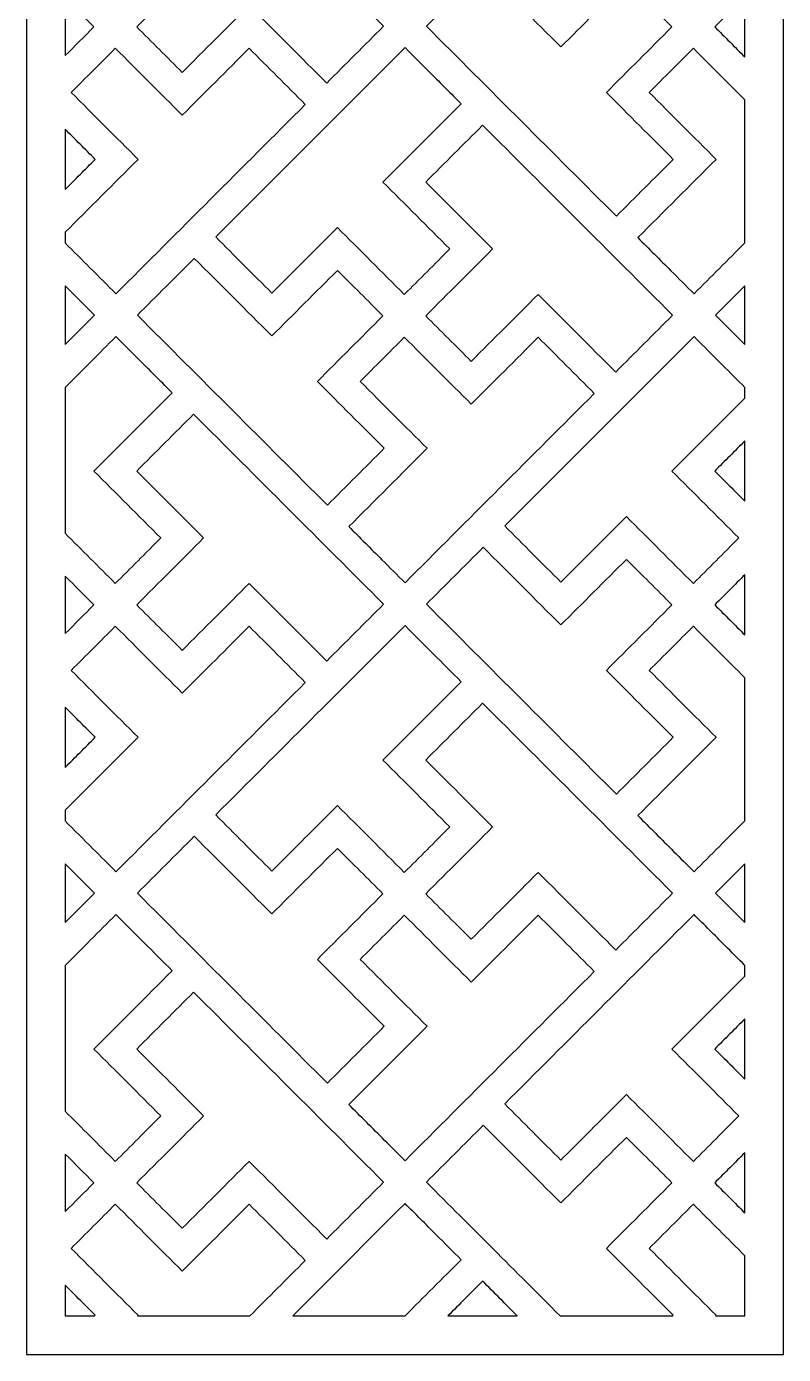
# Model space of a CAD drawing. Header units: centimetres. Extents: x -9.6 to 8.9, y -13.9 to 14.2.
# Drawn here: x -9.56 to -1.57, y -13.87 to 0.15 of the extents above; entities that cross this region are included whole.
import ezdxf

# ---------------------------------------------------------------- set-up
doc = ezdxf.new("R2010")
doc.units = ezdxf.units.CM
doc.header["$MEASUREMENT"] = 0
doc.layers.add('layer 1', color=7, linetype='Continuous')

msp = doc.modelspace()

# ---------------------------------------------------------------- linework, layer by layer
at = {"layer": 'layer 1', "color": 177}
msp.add_open_spline([(-9.55777, 14.17327), (-6.89449, 14.17327), (-4.2313, 14.17327), (-1.56807, 14.17327), (-1.56807, 14.17327), (-1.56807, 4.8253), (-1.56807, -4.52267), (-1.56807, -13.87064), (-1.56807, -13.87064), (-4.2313, -13.87064), (-6.89449, -13.87064), (-9.55777, -13.87064), (-9.55777, -13.87064), (-9.55777, -4.52267), (-9.55777, 4.8253), (-9.55777, 14.17327)], degree=3, knots=[0, 0, 0, 0, 0.2, 0.2, 0.2, 0.2, 0.4, 0.4, 0.4, 0.4, 0.6, 0.6, 0.6, 0.6, 1, 1, 1, 1], dxfattribs=at)
at = {"layer": 'layer 1', "color": 7}
for points, knots in [([(-7.79453, 2.15695), (-7.99461, 1.95681), (-8.19468, 1.75673), (-8.39478, 1.55664), (-8.39478, 1.55664), (-8.15938, 1.32125), (-7.92396, 1.08586), (-7.68856, 0.85046), (-7.68856, 0.85046), (-7.92396, 0.61508), (-8.15938, 0.37964), (-8.39478, 0.14424), (-8.39478, 0.14424), (-8.23472, -0.01581), (-8.07459, -0.17591), (-7.91456, -0.33598), (-7.91456, -0.33598), (-7.67914, -0.10054), (-7.44378, 0.13489), (-7.20834, 0.37024), (-7.20834, 0.37024), (-6.93531, 0.09714), (-6.6622, -0.17591), (-6.38921, -0.449), (-6.38921, -0.449), (-6.18909, -0.24888), (-5.98901, -0.04878), (-5.7889, 0.15132), (-5.7889, 0.15132), (-6.45741, 0.81985), (-7.12596, 1.48838), (-7.79453, 2.15695)], [0, 0, 0, 0, 0.11111111, 0.11111111, 0.11111111, 0.11111111, 0.22222222, 0.22222222, 0.22222222, 0.22222222, 0.33333333, 0.33333333, 0.33333333, 0.33333333, 0.44444444, 0.44444444, 0.44444444, 0.44444444, 0.55555556, 0.55555556, 0.55555556, 0.55555556, 0.66666667, 0.66666667, 0.66666667, 0.66666667, 0.77777778, 0.77777778, 0.77777778, 0.77777778, 1, 1, 1, 1]), ([(-4.73668, 0.75163), (-4.93671, 0.55152), (-5.13684, 0.35144), (-5.33692, 0.15132), (-5.33692, 0.15132), (-4.66838, -0.51718), (-3.99986, -1.18573), (-3.33133, -1.85425), (-3.33133, -1.85425), (-3.13121, -1.65415), (-2.93113, -1.4541), (-2.73108, -1.25401), (-2.73108, -1.25401), (-2.96648, -1.0186), (-3.20186, -0.78323), (-3.43725, -0.54783), (-3.43725, -0.54783), (-3.20653, -0.31714), (-2.97588, -0.08644), (-2.74516, 0.14424), (-2.74516, 0.14424), (-2.90524, 0.30431), (-3.06535, 0.46441), (-3.22538, 0.62444), (-3.22538, 0.62444), (-3.45613, 0.39378), (-3.68678, 0.16308), (-3.91747, -0.0676), (-3.91747, -0.0676), (-4.19051, 0.20549), (-4.4636, 0.47854), (-4.73668, 0.75163)], [0, 0, 0, 0, 0.11111111, 0.11111111, 0.11111111, 0.11111111, 0.22222222, 0.22222222, 0.22222222, 0.22222222, 0.33333333, 0.33333333, 0.33333333, 0.33333333, 0.44444444, 0.44444444, 0.44444444, 0.44444444, 0.55555556, 0.55555556, 0.55555556, 0.55555556, 0.66666667, 0.66666667, 0.66666667, 0.66666667, 0.77777778, 0.77777778, 0.77777778, 0.77777778, 1, 1, 1, 1]), ([(-9.15032, -0.15934), (-9.15032, 0.04304), (-9.15032, 0.24545), (-9.15032, 0.44782), (-9.15032, 0.44782), (-9.04912, 0.34665), (-8.9479, 0.24545), (-8.84672, 0.14424), (-8.84672, 0.14424), (-8.9479, 0.04304), (-9.04912, -0.05814), (-9.15032, -0.15934)], [0, 0, 0, 0, 0.25, 0.25, 0.25, 0.25, 0.5, 0.5, 0.5, 0.5, 1, 1, 1, 1]), ([(-1.97553, 0.46197), (-1.97553, 0.25016), (-1.97553, 0.03835), (-1.97553, -0.17345), (-1.97553, -0.17345), (-2.0814, -0.06752), (-2.18732, 0.03835), (-2.29323, 0.14424), (-2.29323, 0.14424), (-2.18732, 0.25016), (-2.0814, 0.35608), (-1.97553, 0.46197)], [0, 0, 0, 0, 0.25, 0.25, 0.25, 0.25, 0.5, 0.5, 0.5, 0.5, 1, 1, 1, 1]), ([(-9.15032, -2.13686), (-9.15032, -2.09911), (-9.15032, -2.06138), (-9.15032, -2.02366), (-9.15032, -2.02366), (-8.89376, -1.76713), (-8.63716, -1.51057), (-8.38067, -1.25401), (-8.38067, -1.25401), (-8.61605, -1.0186), (-8.85145, -0.78323), (-9.08681, -0.54783), (-9.08681, -0.54783), (-8.9315, -0.39244), (-8.77613, -0.23705), (-8.62079, -0.08175), (-8.62079, -0.08175), (-8.38534, -0.31714), (-8.14992, -0.55253), (-7.91456, -0.78793), (-7.91456, -0.78793), (-7.67914, -0.55253), (-7.44378, -0.31714), (-7.20834, -0.08175), (-7.20834, -0.08175), (-7.01061, -0.27942), (-6.81288, -0.4772), (-6.61516, -0.67495), (-6.61516, -0.67495), (-7.28133, -1.34111), (-7.94751, -2.00733), (-8.61372, -2.67348), (-8.61372, -2.67348), (-8.70432, -2.58284), (-8.79491, -2.49223), (-8.88557, -2.40153), (-8.88557, -2.40153), (-8.9738, -2.31333), (-9.06203, -2.22513), (-9.15032, -2.13686)], [0, 0, 0, 0, 0.09090909, 0.09090909, 0.09090909, 0.09090909, 0.18181818, 0.18181818, 0.18181818, 0.18181818, 0.27272727, 0.27272727, 0.27272727, 0.27272727, 0.36363636, 0.36363636, 0.36363636, 0.36363636, 0.45454545, 0.45454545, 0.45454545, 0.45454545, 0.54545455, 0.54545455, 0.54545455, 0.54545455, 0.63636364, 0.63636364, 0.63636364, 0.63636364, 0.72727273, 0.72727273, 0.72727273, 0.72727273, 0.81818182, 0.81818182, 0.81818182, 0.81818182, 1, 1, 1, 1]), ([(-5.5629, -0.07467), (-6.22912, -0.74082), (-6.89526, -1.40704), (-7.56146, -2.07319), (-7.56146, -2.07319), (-7.3637, -2.27096), (-7.16598, -2.4687), (-6.96824, -2.66641), (-6.96824, -2.66641), (-6.81288, -2.51103), (-6.65754, -2.35565), (-6.50216, -2.20032), (-6.50216, -2.20032), (-6.50216, -2.20032), (-6.50216, -2.20032), (-6.50216, -2.20032), (-6.50216, -2.20032), (-6.42685, -2.12497), (-6.35153, -2.04965), (-6.27618, -1.97437), (-6.27618, -1.97437), (-6.04078, -2.20973), (-5.80535, -2.44512), (-5.56998, -2.68054), (-5.56998, -2.68054), (-5.40991, -2.52046), (-5.24987, -2.36041), (-5.08977, -2.20032), (-5.08977, -2.20032), (-5.32513, -1.96488), (-5.56055, -1.7295), (-5.79597, -1.49415), (-5.79597, -1.49415), (-5.52054, -1.2187), (-5.24513, -0.9433), (-4.96972, -0.66786), (-4.96972, -0.66786), (-5.07681, -0.56077), (-5.18393, -0.45365), (-5.29103, -0.34655), (-5.29103, -0.34655), (-5.38167, -0.25588), (-5.47231, -0.16527), (-5.5629, -0.07467)], [0, 0, 0, 0, 0.08333333, 0.08333333, 0.08333333, 0.08333333, 0.16666667, 0.16666667, 0.16666667, 0.16666667, 0.25, 0.25, 0.25, 0.25, 0.33333333, 0.33333333, 0.33333333, 0.33333333, 0.41666667, 0.41666667, 0.41666667, 0.41666667, 0.5, 0.5, 0.5, 0.5, 0.58333333, 0.58333333, 0.58333333, 0.58333333, 0.66666667, 0.66666667, 0.66666667, 0.66666667, 0.75, 0.75, 0.75, 0.75, 0.83333333, 0.83333333, 0.83333333, 0.83333333, 1, 1, 1, 1]), ([(-1.97553, -0.62538), (-1.97553, -1.12921), (-1.97553, -1.63304), (-1.97553, -2.13686), (-1.97553, -2.13686), (-2.15438, -2.3157), (-2.33325, -2.49462), (-2.51208, -2.67348), (-2.51208, -2.67348), (-2.59338, -2.59229), (-2.67456, -2.51102), (-2.75575, -2.42984), (-2.75575, -2.42984), (-2.87231, -2.31331), (-2.98884, -2.19675), (-3.10532, -2.08028), (-3.10532, -2.08028), (-2.82996, -1.80486), (-2.55451, -1.52941), (-2.27911, -1.25401), (-2.27911, -1.25401), (-2.51449, -1.0186), (-2.74993, -0.78323), (-2.98529, -0.54783), (-2.98529, -0.54783), (-2.82996, -0.39244), (-2.67456, -0.23705), (-2.51919, -0.08175), (-2.51919, -0.08175), (-2.33801, -0.26292), (-2.15681, -0.44417), (-1.97553, -0.62538)], [0, 0, 0, 0, 0.11111111, 0.11111111, 0.11111111, 0.11111111, 0.22222222, 0.22222222, 0.22222222, 0.22222222, 0.33333333, 0.33333333, 0.33333333, 0.33333333, 0.44444444, 0.44444444, 0.44444444, 0.44444444, 0.55555556, 0.55555556, 0.55555556, 0.55555556, 0.66666667, 0.66666667, 0.66666667, 0.66666667, 0.77777778, 0.77777778, 0.77777778, 0.77777778, 1, 1, 1, 1]), ([(-9.15032, -1.57172), (-9.15032, -1.3599), (-9.15032, -1.14812), (-9.15032, -0.93636), (-9.15032, -0.93636), (-9.04439, -1.04221), (-8.93851, -1.14812), (-8.83263, -1.25401), (-8.83263, -1.25401), (-8.93851, -1.3599), (-9.04439, -1.46579), (-9.15032, -1.57172)], [0, 0, 0, 0, 0.25, 0.25, 0.25, 0.25, 0.5, 0.5, 0.5, 0.5, 1, 1, 1, 1]), ([(-4.74372, -0.89386), (-4.94381, -1.09395), (-5.14391, -1.29402), (-5.34399, -1.49415), (-5.34399, -1.49415), (-5.10859, -1.7295), (-4.87324, -1.96488), (-4.63781, -2.20032), (-4.63781, -2.20032), (-4.87324, -2.43572), (-5.10859, -2.67114), (-5.34399, -2.9065), (-5.34399, -2.9065), (-5.18392, -3.06659), (-5.02384, -3.22667), (-4.86377, -3.38672), (-4.86377, -3.38672), (-4.62843, -3.15132), (-4.39301, -2.91595), (-4.15757, -2.68054), (-4.15757, -2.68054), (-3.88453, -2.95363), (-3.61146, -3.22667), (-3.33842, -3.49974), (-3.33842, -3.49974), (-3.13831, -3.29961), (-2.9382, -3.09956), (-2.73811, -2.89947), (-2.73811, -2.89947), (-3.40665, -2.23093), (-4.07518, -1.5624), (-4.74372, -0.89386)], [0, 0, 0, 0, 0.11111111, 0.11111111, 0.11111111, 0.11111111, 0.22222222, 0.22222222, 0.22222222, 0.22222222, 0.33333333, 0.33333333, 0.33333333, 0.33333333, 0.44444444, 0.44444444, 0.44444444, 0.44444444, 0.55555556, 0.55555556, 0.55555556, 0.55555556, 0.66666667, 0.66666667, 0.66666667, 0.66666667, 0.77777778, 0.77777778, 0.77777778, 0.77777778, 1, 1, 1, 1]), ([(-8.38768, -2.89947), (-8.18762, -2.69938), (-7.98751, -2.49927), (-7.78739, -2.29917), (-7.78739, -2.29917), (-7.51438, -2.57224), (-7.2413, -2.8453), (-6.96824, -3.11839), (-6.96824, -3.11839), (-6.7376, -2.88768), (-6.50685, -2.65701), (-6.27618, -2.42629), (-6.27618, -2.42629), (-6.11611, -2.58638), (-5.95603, -2.74646), (-5.79597, -2.9065), (-5.79597, -2.9065), (-6.02665, -3.13723), (-6.25735, -3.36787), (-6.48804, -3.59861), (-6.48804, -3.59861), (-6.25264, -3.834), (-6.01723, -4.06939), (-5.78182, -4.30476), (-5.78182, -4.30476), (-5.98193, -4.5049), (-6.18203, -4.70489), (-6.3821, -4.90504), (-6.3821, -4.90504), (-7.05066, -4.23653), (-7.71917, -3.568), (-8.38768, -2.89947)], [0, 0, 0, 0, 0.11111111, 0.11111111, 0.11111111, 0.11111111, 0.22222222, 0.22222222, 0.22222222, 0.22222222, 0.33333333, 0.33333333, 0.33333333, 0.33333333, 0.44444444, 0.44444444, 0.44444444, 0.44444444, 0.55555556, 0.55555556, 0.55555556, 0.55555556, 0.66666667, 0.66666667, 0.66666667, 0.66666667, 0.77777778, 0.77777778, 0.77777778, 0.77777778, 1, 1, 1, 1]), ([(-9.15032, -3.21009), (-9.15032, -3.00301), (-9.15032, -2.79593), (-9.15032, -2.58884), (-9.15032, -2.58884), (-9.04676, -2.69237), (-8.94322, -2.79593), (-8.83969, -2.89947), (-8.83969, -2.89947), (-8.94322, -3.00301), (-9.04676, -3.10655), (-9.15032, -3.21009)], [0, 0, 0, 0, 0.25, 0.25, 0.25, 0.25, 0.5, 0.5, 0.5, 0.5, 1, 1, 1, 1]), ([(-1.97553, -2.58884), (-1.97553, -2.79593), (-1.97553, -3.00301), (-1.97553, -3.21009), (-1.97553, -3.21009), (-2.07905, -3.10655), (-2.18258, -3.00301), (-2.2862, -2.89947), (-2.2862, -2.89947), (-2.18258, -2.79593), (-2.07905, -2.69237), (-1.97553, -2.58884)], [0, 0, 0, 0, 0.25, 0.25, 0.25, 0.25, 0.5, 0.5, 0.5, 0.5, 1, 1, 1, 1]), ([(-9.15032, -5.20178), (-9.15032, -4.68851), (-9.15032, -4.17529), (-9.15032, -3.66205), (-9.15032, -3.66205), (-8.97141, -3.48318), (-8.79249, -3.30433), (-8.61372, -3.12545), (-8.61372, -3.12545), (-8.52302, -3.21611), (-8.43244, -3.30671), (-8.34181, -3.39734), (-8.34181, -3.39734), (-8.23472, -3.50445), (-8.12761, -3.61156), (-8.02048, -3.7187), (-8.02048, -3.7187), (-8.2959, -3.99405), (-8.57132, -4.26949), (-8.84673, -4.54489), (-8.84673, -4.54489), (-8.61135, -4.78027), (-8.37595, -5.01574), (-8.14053, -5.25113), (-8.14053, -5.25113), (-8.30064, -5.41117), (-8.46067, -5.57127), (-8.62079, -5.73132), (-8.62079, -5.73132), (-8.79725, -5.55478), (-8.97378, -5.37825), (-9.15032, -5.20178)], [0, 0, 0, 0, 0.11111111, 0.11111111, 0.11111111, 0.11111111, 0.22222222, 0.22222222, 0.22222222, 0.22222222, 0.33333333, 0.33333333, 0.33333333, 0.33333333, 0.44444444, 0.44444444, 0.44444444, 0.44444444, 0.55555556, 0.55555556, 0.55555556, 0.55555556, 0.66666667, 0.66666667, 0.66666667, 0.66666667, 0.77777778, 0.77777778, 0.77777778, 0.77777778, 1, 1, 1, 1]), ([(-6.15613, -5.13104), (-5.88071, -4.85564), (-5.60531, -4.58022), (-5.32988, -4.30476), (-5.32988, -4.30476), (-5.56527, -4.06939), (-5.80066, -3.834), (-6.03607, -3.59861), (-6.03607, -3.59861), (-5.88071, -3.44321), (-5.72535, -3.28787), (-5.56998, -3.13252), (-5.56998, -3.13252), (-5.33458, -3.36787), (-5.09918, -3.60328), (-4.86377, -3.83872), (-4.86377, -3.83872), (-4.62843, -3.60328), (-4.39301, -3.36787), (-4.15757, -3.13252), (-4.15757, -3.13252), (-3.95985, -3.33024), (-3.76213, -3.52796), (-3.56439, -3.72568), (-3.56439, -3.72568), (-4.23054, -4.3919), (-4.89674, -5.05805), (-5.5629, -5.72425), (-5.5629, -5.72425), (-5.64412, -5.64306), (-5.72536, -5.56181), (-5.8066, -5.48064), (-5.8066, -5.48064), (-5.92306, -5.36409), (-6.03957, -5.24756), (-6.15613, -5.13104)], [0, 0, 0, 0, 0.1, 0.1, 0.1, 0.1, 0.2, 0.2, 0.2, 0.2, 0.3, 0.3, 0.3, 0.3, 0.4, 0.4, 0.4, 0.4, 0.5, 0.5, 0.5, 0.5, 0.6, 0.6, 0.6, 0.6, 0.7, 0.7, 0.7, 0.7, 0.8, 0.8, 0.8, 0.8, 1, 1, 1, 1]), ([(-1.97553, -3.66205), (-1.97553, -3.69979), (-1.97553, -3.73752), (-1.97553, -3.77522), (-1.97553, -3.77522), (-2.23207, -4.03181), (-2.48862, -4.28835), (-2.74516, -4.54489), (-2.74516, -4.54489), (-2.50981, -4.78027), (-2.27437, -5.01574), (-2.03897, -5.25113), (-2.03897, -5.25113), (-2.19907, -5.41117), (-2.35912, -5.57127), (-2.51919, -5.73132), (-2.51919, -5.73132), (-2.75462, -5.49591), (-2.99001, -5.26052), (-3.22538, -5.02512), (-3.22538, -5.02512), (-3.30074, -5.10044), (-3.37604, -5.17576), (-3.45139, -5.25113), (-3.45139, -5.25113), (-3.45139, -5.25113), (-3.45139, -5.25113), (-3.45139, -5.25113), (-3.45139, -5.25113), (-3.60675, -5.40644), (-3.76209, -5.56181), (-3.91747, -5.71717), (-3.91747, -5.71717), (-4.11519, -5.51949), (-4.31292, -5.32167), (-4.51065, -5.12394), (-4.51065, -5.12394), (-3.84449, -4.45776), (-3.17834, -3.79162), (-2.51208, -3.12545), (-2.51208, -3.12545), (-2.41211, -3.22548), (-2.31206, -3.32547), (-2.21201, -3.42555), (-2.21201, -3.42555), (-2.13315, -3.50442), (-2.05433, -3.58323), (-1.97553, -3.66205)], [0, 0, 0, 0, 0.07692308, 0.07692308, 0.07692308, 0.07692308, 0.15384615, 0.15384615, 0.15384615, 0.15384615, 0.23076923, 0.23076923, 0.23076923, 0.23076923, 0.30769231, 0.30769231, 0.30769231, 0.30769231, 0.38461538, 0.38461538, 0.38461538, 0.38461538, 0.46153846, 0.46153846, 0.46153846, 0.46153846, 0.53846154, 0.53846154, 0.53846154, 0.53846154, 0.61538462, 0.61538462, 0.61538462, 0.61538462, 0.69230769, 0.69230769, 0.69230769, 0.69230769, 0.76923077, 0.76923077, 0.76923077, 0.76923077, 0.84615385, 0.84615385, 0.84615385, 0.84615385, 1, 1, 1, 1]), ([(-7.79453, -3.94463), (-7.99461, -4.14474), (-8.19468, -4.34481), (-8.39478, -4.54489), (-8.39478, -4.54489), (-8.15938, -4.78027), (-7.92396, -5.01574), (-7.68856, -5.25113), (-7.68856, -5.25113), (-7.92396, -5.4865), (-8.15938, -5.7219), (-8.39478, -5.95733), (-8.39478, -5.95733), (-8.23472, -6.11737), (-8.07459, -6.27742), (-7.91456, -6.4375), (-7.91456, -6.4375), (-7.67914, -6.20213), (-7.44378, -5.96672), (-7.20834, -5.73132), (-7.20834, -5.73132), (-6.93531, -6.00438), (-6.6622, -6.27742), (-6.38921, -6.55047), (-6.38921, -6.55047), (-6.18909, -6.35038), (-5.98901, -6.15033), (-5.7889, -5.9502), (-5.7889, -5.9502), (-6.45741, -5.28171), (-7.12596, -4.61316), (-7.79453, -3.94463)], [0, 0, 0, 0, 0.11111111, 0.11111111, 0.11111111, 0.11111111, 0.22222222, 0.22222222, 0.22222222, 0.22222222, 0.33333333, 0.33333333, 0.33333333, 0.33333333, 0.44444444, 0.44444444, 0.44444444, 0.44444444, 0.55555556, 0.55555556, 0.55555556, 0.55555556, 0.66666667, 0.66666667, 0.66666667, 0.66666667, 0.77777778, 0.77777778, 0.77777778, 0.77777778, 1, 1, 1, 1]), ([(-1.97553, -4.22721), (-1.97553, -4.43902), (-1.97553, -4.65079), (-1.97553, -4.8626), (-1.97553, -4.8626), (-2.0814, -4.75671), (-2.18732, -4.65079), (-2.29323, -4.54489), (-2.29323, -4.54489), (-2.18732, -4.43903), (-2.0814, -4.33313), (-1.97553, -4.22721)], [0, 0, 0, 0, 0.25, 0.25, 0.25, 0.25, 0.5, 0.5, 0.5, 0.5, 1, 1, 1, 1]), ([(-5.33692, -5.9502), (-5.13684, -5.75018), (-4.93671, -5.55007), (-4.73668, -5.34995), (-4.73668, -5.34995), (-4.4636, -5.62305), (-4.19051, -5.89607), (-3.91747, -6.16918), (-3.91747, -6.16918), (-3.68678, -5.93847), (-3.45613, -5.7078), (-3.22538, -5.47704), (-3.22538, -5.47704), (-3.06535, -5.63718), (-2.90524, -5.79722), (-2.74516, -5.95733), (-2.74516, -5.95733), (-2.97588, -6.18799), (-3.20653, -6.41869), (-3.43725, -6.64935), (-3.43725, -6.64935), (-3.20186, -6.88477), (-2.96648, -7.12017), (-2.73108, -7.35552), (-2.73108, -7.35552), (-2.93113, -7.55563), (-3.13121, -7.75572), (-3.33133, -7.95584), (-3.33133, -7.95584), (-3.99986, -7.28732), (-4.66838, -6.61877), (-5.33692, -5.9502)], [0, 0, 0, 0, 0.11111111, 0.11111111, 0.11111111, 0.11111111, 0.22222222, 0.22222222, 0.22222222, 0.22222222, 0.33333333, 0.33333333, 0.33333333, 0.33333333, 0.44444444, 0.44444444, 0.44444444, 0.44444444, 0.55555556, 0.55555556, 0.55555556, 0.55555556, 0.66666667, 0.66666667, 0.66666667, 0.66666667, 0.77777778, 0.77777778, 0.77777778, 0.77777778, 1, 1, 1, 1]), ([(-9.15032, -6.26091), (-9.15032, -6.05848), (-9.15032, -5.85608), (-9.15032, -5.65376), (-9.15032, -5.65376), (-9.04912, -5.75492), (-8.9479, -5.85608), (-8.84672, -5.95733), (-8.84672, -5.95733), (-8.9479, -6.05848), (-9.04912, -6.15968), (-9.15032, -6.26091)], [0, 0, 0, 0, 0.25, 0.25, 0.25, 0.25, 0.5, 0.5, 0.5, 0.5, 1, 1, 1, 1]), ([(-1.97553, -5.63961), (-1.97553, -5.85138), (-1.97553, -6.06318), (-1.97553, -6.27496), (-1.97553, -6.27496), (-2.0814, -6.1691), (-2.18732, -6.06318), (-2.29323, -5.95733), (-2.29323, -5.95733), (-2.18732, -5.85138), (-2.0814, -5.7455), (-1.97553, -5.63961)], [0, 0, 0, 0, 0.25, 0.25, 0.25, 0.25, 0.5, 0.5, 0.5, 0.5, 1, 1, 1, 1]), ([(-9.15032, -8.23843), (-9.15032, -8.2007), (-9.15032, -8.16297), (-9.15032, -8.12524), (-9.15032, -8.12524), (-8.89376, -7.86869), (-8.63716, -7.6121), (-8.38067, -7.35552), (-8.38067, -7.35552), (-8.61605, -7.12017), (-8.85145, -6.88477), (-9.08681, -6.64935), (-9.08681, -6.64935), (-8.9315, -6.49403), (-8.77613, -6.33865), (-8.62079, -6.18328), (-8.62079, -6.18328), (-8.38534, -6.41869), (-8.14992, -6.65407), (-7.91456, -6.88949), (-7.91456, -6.88949), (-7.67914, -6.65407), (-7.44378, -6.41869), (-7.20834, -6.18328), (-7.20834, -6.18328), (-7.01061, -6.38098), (-6.81288, -6.57875), (-6.61516, -6.7765), (-6.61516, -6.7765), (-7.28133, -7.44268), (-7.94751, -8.10879), (-8.61372, -8.77503), (-8.61372, -8.77503), (-8.69491, -8.69381), (-8.77613, -8.61261), (-8.8573, -8.53138), (-8.8573, -8.53138), (-8.95498, -8.43374), (-9.05263, -8.3361), (-9.15032, -8.23843)], [0, 0, 0, 0, 0.09090909, 0.09090909, 0.09090909, 0.09090909, 0.18181818, 0.18181818, 0.18181818, 0.18181818, 0.27272727, 0.27272727, 0.27272727, 0.27272727, 0.36363636, 0.36363636, 0.36363636, 0.36363636, 0.45454545, 0.45454545, 0.45454545, 0.45454545, 0.54545455, 0.54545455, 0.54545455, 0.54545455, 0.63636364, 0.63636364, 0.63636364, 0.63636364, 0.72727273, 0.72727273, 0.72727273, 0.72727273, 0.81818182, 0.81818182, 0.81818182, 0.81818182, 1, 1, 1, 1]), ([(-5.5629, -6.17621), (-6.22912, -6.84236), (-6.89526, -7.50861), (-7.56146, -8.17475), (-7.56146, -8.17475), (-7.3637, -8.37248), (-7.16598, -8.57022), (-6.96824, -8.76798), (-6.96824, -8.76798), (-6.81288, -8.61262), (-6.65754, -8.45724), (-6.50216, -8.30186), (-6.50216, -8.30186), (-6.50216, -8.30186), (-6.50216, -8.30186), (-6.50216, -8.30186), (-6.50216, -8.30186), (-6.42685, -8.22656), (-6.35153, -8.15122), (-6.27618, -8.07588), (-6.27618, -8.07588), (-6.04078, -8.31129), (-5.80535, -8.54669), (-5.56998, -8.7821), (-5.56998, -8.7821), (-5.40991, -8.62198), (-5.24987, -8.46194), (-5.08977, -8.30186), (-5.08977, -8.30186), (-5.32513, -8.06649), (-5.56055, -7.83107), (-5.79597, -7.59568), (-5.79597, -7.59568), (-5.52054, -7.32029), (-5.24513, -7.04485), (-4.96972, -6.76947), (-4.96972, -6.76947), (-5.06739, -6.67173), (-5.1651, -6.57406), (-5.26278, -6.47636), (-5.26278, -6.47636), (-5.36285, -6.37629), (-5.46287, -6.27625), (-5.5629, -6.17621)], [0, 0, 0, 0, 0.08333333, 0.08333333, 0.08333333, 0.08333333, 0.16666667, 0.16666667, 0.16666667, 0.16666667, 0.25, 0.25, 0.25, 0.25, 0.33333333, 0.33333333, 0.33333333, 0.33333333, 0.41666667, 0.41666667, 0.41666667, 0.41666667, 0.5, 0.5, 0.5, 0.5, 0.58333333, 0.58333333, 0.58333333, 0.58333333, 0.66666667, 0.66666667, 0.66666667, 0.66666667, 0.75, 0.75, 0.75, 0.75, 0.83333333, 0.83333333, 0.83333333, 0.83333333, 1, 1, 1, 1]), ([(-1.97553, -6.72692), (-1.97553, -7.23077), (-1.97553, -7.7346), (-1.97553, -8.23843), (-1.97553, -8.23843), (-2.15438, -8.41726), (-2.33325, -8.59615), (-2.51208, -8.77503), (-2.51208, -8.77503), (-2.58393, -8.70323), (-2.65576, -8.63144), (-2.72756, -8.5596), (-2.72756, -8.5596), (-2.85349, -8.4337), (-2.97941, -8.30778), (-3.10532, -8.18182), (-3.10532, -8.18182), (-2.82996, -7.90638), (-2.55451, -7.63098), (-2.27911, -7.35552), (-2.27911, -7.35552), (-2.51449, -7.12017), (-2.74993, -6.88477), (-2.98529, -6.64935), (-2.98529, -6.64935), (-2.82996, -6.49403), (-2.67456, -6.33865), (-2.51919, -6.18328), (-2.51919, -6.18328), (-2.33801, -6.36449), (-2.15681, -6.54575), (-1.97553, -6.72692)], [0, 0, 0, 0, 0.11111111, 0.11111111, 0.11111111, 0.11111111, 0.22222222, 0.22222222, 0.22222222, 0.22222222, 0.33333333, 0.33333333, 0.33333333, 0.33333333, 0.44444444, 0.44444444, 0.44444444, 0.44444444, 0.55555556, 0.55555556, 0.55555556, 0.55555556, 0.66666667, 0.66666667, 0.66666667, 0.66666667, 0.77777778, 0.77777778, 0.77777778, 0.77777778, 1, 1, 1, 1]), ([(-4.74372, -6.99538), (-4.94381, -7.19548), (-5.14391, -7.39558), (-5.34399, -7.59568), (-5.34399, -7.59568), (-5.10859, -7.83107), (-4.87324, -8.06649), (-4.63781, -8.30186), (-4.63781, -8.30186), (-4.87324, -8.53729), (-5.10859, -8.77264), (-5.34399, -9.00806), (-5.34399, -9.00806), (-5.18392, -9.16814), (-5.02384, -9.32819), (-4.86377, -9.48829), (-4.86377, -9.48829), (-4.62843, -9.25287), (-4.39301, -9.01751), (-4.15757, -8.7821), (-4.15757, -8.7821), (-3.88453, -9.05514), (-3.61146, -9.32819), (-3.33842, -9.60128), (-3.33842, -9.60128), (-3.13831, -9.40119), (-2.9382, -9.20109), (-2.73811, -9.00102), (-2.73811, -9.00102), (-3.40665, -8.33244), (-4.07518, -7.66396), (-4.74372, -6.99538)], [0, 0, 0, 0, 0.11111111, 0.11111111, 0.11111111, 0.11111111, 0.22222222, 0.22222222, 0.22222222, 0.22222222, 0.33333333, 0.33333333, 0.33333333, 0.33333333, 0.44444444, 0.44444444, 0.44444444, 0.44444444, 0.55555556, 0.55555556, 0.55555556, 0.55555556, 0.66666667, 0.66666667, 0.66666667, 0.66666667, 0.77777778, 0.77777778, 0.77777778, 0.77777778, 1, 1, 1, 1]), ([(-9.15032, -7.67325), (-9.15032, -7.46145), (-9.15032, -7.24968), (-9.15032, -7.03789), (-9.15032, -7.03789), (-9.04439, -7.14377), (-8.93851, -7.24968), (-8.83263, -7.35552), (-8.83263, -7.35552), (-8.93851, -7.46145), (-9.04439, -7.56733), (-9.15032, -7.67325)], [0, 0, 0, 0, 0.25, 0.25, 0.25, 0.25, 0.5, 0.5, 0.5, 0.5, 1, 1, 1, 1]), ([(-7.78739, -8.40071), (-7.98751, -8.60082), (-8.18762, -8.80092), (-8.38768, -9.00102), (-8.38768, -9.00102), (-7.71917, -9.66956), (-7.05066, -10.33809), (-6.3821, -11.00663), (-6.3821, -11.00663), (-6.18203, -10.80653), (-5.98193, -10.60643), (-5.78182, -10.40632), (-5.78182, -10.40632), (-6.01723, -10.17094), (-6.25264, -9.93556), (-6.48804, -9.70014), (-6.48804, -9.70014), (-6.25735, -9.46945), (-6.02665, -9.23876), (-5.79597, -9.00806), (-5.79597, -9.00806), (-5.95603, -8.84799), (-6.11611, -8.68791), (-6.27618, -8.52783), (-6.27618, -8.52783), (-6.50685, -8.75856), (-6.7376, -8.98923), (-6.96824, -9.21992), (-6.96824, -9.21992), (-7.2413, -8.94686), (-7.51438, -8.67385), (-7.78739, -8.40071)], [0, 0, 0, 0, 0.11111111, 0.11111111, 0.11111111, 0.11111111, 0.22222222, 0.22222222, 0.22222222, 0.22222222, 0.33333333, 0.33333333, 0.33333333, 0.33333333, 0.44444444, 0.44444444, 0.44444444, 0.44444444, 0.55555556, 0.55555556, 0.55555556, 0.55555556, 0.66666667, 0.66666667, 0.66666667, 0.66666667, 0.77777778, 0.77777778, 0.77777778, 0.77777778, 1, 1, 1, 1]), ([(-9.15032, -9.31165), (-9.15032, -9.10457), (-9.15032, -8.89744), (-9.15032, -8.69041), (-9.15032, -8.69041), (-9.04676, -8.79394), (-8.94322, -8.89744), (-8.83969, -9.00102), (-8.83969, -9.00102), (-8.94322, -9.10457), (-9.04676, -9.20805), (-9.15032, -9.31165)], [0, 0, 0, 0, 0.25, 0.25, 0.25, 0.25, 0.5, 0.5, 0.5, 0.5, 1, 1, 1, 1]), ([(-1.97553, -8.69041), (-1.97553, -8.89744), (-1.97553, -9.10457), (-1.97553, -9.31165), (-1.97553, -9.31165), (-2.07905, -9.20805), (-2.18258, -9.10457), (-2.2862, -9.00102), (-2.2862, -9.00102), (-2.18258, -8.89744), (-2.07905, -8.79394), (-1.97553, -8.69041)], [0, 0, 0, 0, 0.25, 0.25, 0.25, 0.25, 0.5, 0.5, 0.5, 0.5, 1, 1, 1, 1]), ([(-9.15032, -11.30334), (-9.15032, -10.79009), (-9.15032, -10.27682), (-9.15032, -9.7636), (-9.15032, -9.7636), (-8.97141, -9.58474), (-8.79249, -9.40589), (-8.61372, -9.22697), (-8.61372, -9.22697), (-8.51363, -9.32702), (-8.4136, -9.42707), (-8.31358, -9.52712), (-8.31358, -9.52712), (-8.2159, -9.62481), (-8.11818, -9.72247), (-8.02048, -9.82018), (-8.02048, -9.82018), (-8.2959, -10.0956), (-8.57132, -10.37106), (-8.84673, -10.64645), (-8.84673, -10.64645), (-8.61135, -10.88181), (-8.37595, -11.11724), (-8.14053, -11.35264), (-8.14053, -11.35264), (-8.30064, -11.51271), (-8.46067, -11.67278), (-8.62079, -11.83284), (-8.62079, -11.83284), (-8.79725, -11.65632), (-8.97378, -11.47981), (-9.15032, -11.30334)], [0, 0, 0, 0, 0.11111111, 0.11111111, 0.11111111, 0.11111111, 0.22222222, 0.22222222, 0.22222222, 0.22222222, 0.33333333, 0.33333333, 0.33333333, 0.33333333, 0.44444444, 0.44444444, 0.44444444, 0.44444444, 0.55555556, 0.55555556, 0.55555556, 0.55555556, 0.66666667, 0.66666667, 0.66666667, 0.66666667, 0.77777778, 0.77777778, 0.77777778, 0.77777778, 1, 1, 1, 1]), ([(-3.56439, -9.82726), (-3.76213, -9.62955), (-3.95985, -9.43183), (-4.15757, -9.23407), (-4.15757, -9.23407), (-4.39301, -9.46945), (-4.62843, -9.70482), (-4.86377, -9.94027), (-4.86377, -9.94027), (-5.09918, -9.70482), (-5.33458, -9.46945), (-5.56998, -9.23407), (-5.56998, -9.23407), (-5.72535, -9.38942), (-5.88071, -9.54476), (-6.03607, -9.70014), (-6.03607, -9.70014), (-5.80066, -9.93556), (-5.56527, -10.17094), (-5.32988, -10.40632), (-5.32988, -10.40632), (-5.60531, -10.68179), (-5.88071, -10.95718), (-6.15613, -11.2326), (-6.15613, -11.2326), (-6.03019, -11.35854), (-5.90424, -11.48448), (-5.7783, -11.61041), (-5.7783, -11.61041), (-5.70649, -11.68221), (-5.63472, -11.754), (-5.5629, -11.8258), (-5.5629, -11.8258), (-4.89674, -11.15961), (-4.23054, -10.49345), (-3.56439, -9.82726)], [0, 0, 0, 0, 0.1, 0.1, 0.1, 0.1, 0.2, 0.2, 0.2, 0.2, 0.3, 0.3, 0.3, 0.3, 0.4, 0.4, 0.4, 0.4, 0.5, 0.5, 0.5, 0.5, 0.6, 0.6, 0.6, 0.6, 0.7, 0.7, 0.7, 0.7, 0.8, 0.8, 0.8, 0.8, 1, 1, 1, 1]), ([(-1.97553, -9.7636), (-1.97553, -9.80133), (-1.97553, -9.83907), (-1.97553, -9.87671), (-1.97553, -9.87671), (-2.23207, -10.13335), (-2.48862, -10.38992), (-2.74516, -10.64645), (-2.74516, -10.64645), (-2.50981, -10.88181), (-2.27437, -11.11724), (-2.03897, -11.35264), (-2.03897, -11.35264), (-2.19907, -11.51271), (-2.35912, -11.67278), (-2.51919, -11.83284), (-2.51919, -11.83284), (-2.75462, -11.59746), (-2.99001, -11.3621), (-3.22538, -11.12669), (-3.22538, -11.12669), (-3.30074, -11.20197), (-3.37604, -11.27732), (-3.45139, -11.35264), (-3.45139, -11.35264), (-3.45139, -11.35264), (-3.45139, -11.35264), (-3.45139, -11.35264), (-3.45139, -11.35264), (-3.60675, -11.50805), (-3.76209, -11.66338), (-3.91747, -11.81877), (-3.91747, -11.81877), (-4.11519, -11.62098), (-4.31292, -11.42324), (-4.51065, -11.22555), (-4.51065, -11.22555), (-3.84449, -10.55935), (-3.17834, -9.89315), (-2.51208, -9.22697), (-2.51208, -9.22697), (-2.40271, -9.33643), (-2.29323, -9.44591), (-2.18378, -9.5553), (-2.18378, -9.5553), (-2.11434, -9.62477), (-2.04494, -9.69418), (-1.97553, -9.7636)], [0, 0, 0, 0, 0.07692308, 0.07692308, 0.07692308, 0.07692308, 0.15384615, 0.15384615, 0.15384615, 0.15384615, 0.23076923, 0.23076923, 0.23076923, 0.23076923, 0.30769231, 0.30769231, 0.30769231, 0.30769231, 0.38461538, 0.38461538, 0.38461538, 0.38461538, 0.46153846, 0.46153846, 0.46153846, 0.46153846, 0.53846154, 0.53846154, 0.53846154, 0.53846154, 0.61538462, 0.61538462, 0.61538462, 0.61538462, 0.69230769, 0.69230769, 0.69230769, 0.69230769, 0.76923077, 0.76923077, 0.76923077, 0.76923077, 0.84615385, 0.84615385, 0.84615385, 0.84615385, 1, 1, 1, 1]), ([(-7.79453, -10.04617), (-7.99461, -10.24627), (-8.19468, -10.4464), (-8.39478, -10.64645), (-8.39478, -10.64645), (-8.15938, -10.88181), (-7.92396, -11.11724), (-7.68856, -11.35264), (-7.68856, -11.35264), (-7.92396, -11.58802), (-8.15938, -11.82343), (-8.39478, -12.05883), (-8.39478, -12.05883), (-8.23472, -12.21891), (-8.07459, -12.37898), (-7.91456, -12.53903), (-7.91456, -12.53903), (-7.67914, -12.30366), (-7.44378, -12.06826), (-7.20834, -11.83284), (-7.20834, -11.83284), (-6.93531, -12.10594), (-6.6622, -12.37898), (-6.38921, -12.65205), (-6.38921, -12.65205), (-6.18909, -12.45197), (-5.98901, -12.25186), (-5.7889, -12.05178), (-5.7889, -12.05178), (-6.45741, -11.38326), (-7.12596, -10.71472), (-7.79453, -10.04617)], [0, 0, 0, 0, 0.11111111, 0.11111111, 0.11111111, 0.11111111, 0.22222222, 0.22222222, 0.22222222, 0.22222222, 0.33333333, 0.33333333, 0.33333333, 0.33333333, 0.44444444, 0.44444444, 0.44444444, 0.44444444, 0.55555556, 0.55555556, 0.55555556, 0.55555556, 0.66666667, 0.66666667, 0.66666667, 0.66666667, 0.77777778, 0.77777778, 0.77777778, 0.77777778, 1, 1, 1, 1]), ([(-1.97553, -10.32875), (-1.97553, -10.54053), (-1.97553, -10.75233), (-1.97553, -10.96416), (-1.97553, -10.96416), (-2.0814, -10.85827), (-2.18732, -10.75233), (-2.29323, -10.64645), (-2.29323, -10.64645), (-2.18732, -10.54053), (-2.0814, -10.43464), (-1.97553, -10.32875)], [0, 0, 0, 0, 0.25, 0.25, 0.25, 0.25, 0.5, 0.5, 0.5, 0.5, 1, 1, 1, 1]), ([(-2.7371, -13.46317), (-3.13326, -13.46317), (-3.52939, -13.46317), (-3.92556, -13.46317), (-3.92556, -13.46317), (-4.39602, -12.99268), (-4.86651, -12.52222), (-5.33692, -12.05178), (-5.33692, -12.05178), (-5.13684, -11.85169), (-4.93671, -11.65159), (-4.73668, -11.45151), (-4.73668, -11.45151), (-4.4636, -11.72456), (-4.19051, -11.99764), (-3.91747, -12.27068), (-3.91747, -12.27068), (-3.68678, -12.04005), (-3.45613, -11.80932), (-3.22538, -11.57864), (-3.22538, -11.57864), (-3.06535, -11.7387), (-2.90524, -11.89875), (-2.74516, -12.05883), (-2.74516, -12.05883), (-2.97588, -12.28952), (-3.20653, -12.52028), (-3.43725, -12.75094), (-3.43725, -12.75094), (-3.20186, -12.98633), (-2.96648, -13.22171), (-2.73108, -13.45714), (-2.73108, -13.45714), (-2.73308, -13.45911), (-2.73509, -13.46115), (-2.7371, -13.46317)], [0, 0, 0, 0, 0.1, 0.1, 0.1, 0.1, 0.2, 0.2, 0.2, 0.2, 0.3, 0.3, 0.3, 0.3, 0.4, 0.4, 0.4, 0.4, 0.5, 0.5, 0.5, 0.5, 0.6, 0.6, 0.6, 0.6, 0.7, 0.7, 0.7, 0.7, 0.8, 0.8, 0.8, 0.8, 1, 1, 1, 1]), ([(-9.15032, -12.36241), (-9.15032, -12.16007), (-9.15032, -11.95766), (-9.15032, -11.75528), (-9.15032, -11.75528), (-9.04912, -11.85649), (-8.9479, -11.95766), (-8.84672, -12.05883), (-8.84672, -12.05883), (-8.9479, -12.16007), (-9.04912, -12.26122), (-9.15032, -12.36241)], [0, 0, 0, 0, 0.25, 0.25, 0.25, 0.25, 0.5, 0.5, 0.5, 0.5, 1, 1, 1, 1]), ([(-1.97553, -11.74115), (-1.97553, -11.95292), (-1.97553, -12.16476), (-1.97553, -12.3765), (-1.97553, -12.3765), (-2.0814, -12.27059), (-2.18732, -12.16476), (-2.29323, -12.05883), (-2.29323, -12.05883), (-2.18732, -11.95292), (-2.0814, -11.84704), (-1.97553, -11.74115)], [0, 0, 0, 0, 0.25, 0.25, 0.25, 0.25, 0.5, 0.5, 0.5, 0.5, 1, 1, 1, 1]), ([(-7.20025, -13.46317), (-7.59574, -13.46317), (-7.9912, -13.46317), (-8.38669, -13.46317), (-8.38669, -13.46317), (-8.3847, -13.46115), (-8.38268, -13.45911), (-8.38067, -13.45714), (-8.38067, -13.45714), (-8.61605, -13.22171), (-8.85145, -12.98633), (-9.08681, -12.75094), (-9.08681, -12.75094), (-8.9315, -12.59554), (-8.77613, -12.44018), (-8.62079, -12.28482), (-8.62079, -12.28482), (-8.38534, -12.52028), (-8.14992, -12.75563), (-7.91456, -12.99098), (-7.91456, -12.99098), (-7.67914, -12.75563), (-7.44378, -12.52028), (-7.20834, -12.28482), (-7.20834, -12.28482), (-7.01061, -12.48253), (-6.81288, -12.68033), (-6.61516, -12.87806), (-6.61516, -12.87806), (-6.8102, -13.07308), (-7.00522, -13.26812), (-7.20025, -13.46317)], [0, 0, 0, 0, 0.11111111, 0.11111111, 0.11111111, 0.11111111, 0.22222222, 0.22222222, 0.22222222, 0.22222222, 0.33333333, 0.33333333, 0.33333333, 0.33333333, 0.44444444, 0.44444444, 0.44444444, 0.44444444, 0.55555556, 0.55555556, 0.55555556, 0.55555556, 0.66666667, 0.66666667, 0.66666667, 0.66666667, 0.77777778, 0.77777778, 0.77777778, 0.77777778, 1, 1, 1, 1]), ([(-5.56191, -13.46317), (-5.95738, -13.46317), (-6.35284, -13.46317), (-6.74833, -13.46317), (-6.74833, -13.46317), (-6.35319, -13.06801), (-5.95803, -12.6729), (-5.5629, -12.27776), (-5.5629, -12.27776), (-5.45344, -12.38716), (-5.34399, -12.49667), (-5.23452, -12.60618), (-5.23452, -12.60618), (-5.14628, -12.69441), (-5.05799, -12.78269), (-4.96972, -12.87098), (-4.96972, -12.87098), (-5.16708, -13.06837), (-5.36446, -13.26578), (-5.56191, -13.46317)], [0, 0, 0, 0, 0.16666667, 0.16666667, 0.16666667, 0.16666667, 0.33333333, 0.33333333, 0.33333333, 0.33333333, 0.5, 0.5, 0.5, 0.5, 0.66666667, 0.66666667, 0.66666667, 0.66666667, 1, 1, 1, 1]), ([(-1.97553, -12.82846), (-1.97553, -13.04005), (-1.97553, -13.25161), (-1.97553, -13.46317), (-1.97553, -13.46317), (-2.07872, -13.46317), (-2.18194, -13.46317), (-2.28512, -13.46317), (-2.28512, -13.46317), (-2.28312, -13.46115), (-2.28112, -13.45911), (-2.27911, -13.45714), (-2.27911, -13.45714), (-2.51449, -13.22171), (-2.74993, -12.98633), (-2.98529, -12.75094), (-2.98529, -12.75094), (-2.82996, -12.59554), (-2.67456, -12.44018), (-2.51919, -12.28482), (-2.51919, -12.28482), (-2.33801, -12.46605), (-2.15681, -12.64729), (-1.97553, -12.82846)], [0, 0, 0, 0, 0.14285714, 0.14285714, 0.14285714, 0.14285714, 0.28571429, 0.28571429, 0.28571429, 0.28571429, 0.42857143, 0.42857143, 0.42857143, 0.42857143, 0.57142857, 0.57142857, 0.57142857, 0.57142857, 0.71428571, 0.71428571, 0.71428571, 0.71428571, 1, 1, 1, 1]), ([(-8.83863, -13.46317), (-8.94252, -13.46317), (-9.0464, -13.46317), (-9.15032, -13.46317), (-9.15032, -13.46317), (-9.15032, -13.35527), (-9.15032, -13.24734), (-9.15032, -13.13942), (-9.15032, -13.13942), (-9.04439, -13.24533), (-8.93851, -13.3512), (-8.83263, -13.45714), (-8.83263, -13.45714), (-8.83466, -13.45911), (-8.83665, -13.46115), (-8.83863, -13.46317)], [0, 0, 0, 0, 0.2, 0.2, 0.2, 0.2, 0.4, 0.4, 0.4, 0.4, 0.6, 0.6, 0.6, 0.6, 1, 1, 1, 1]), ([(-4.37754, -13.46317), (-4.62165, -13.46317), (-4.8658, -13.46317), (-5.10996, -13.46317), (-5.10996, -13.46317), (-4.98787, -13.34106), (-4.8658, -13.21899), (-4.74372, -13.09698), (-4.74372, -13.09698), (-4.62165, -13.21899), (-4.4996, -13.34106), (-4.37754, -13.46317)], [0, 0, 0, 0, 0.25, 0.25, 0.25, 0.25, 0.5, 0.5, 0.5, 0.5, 1, 1, 1, 1])]:
    msp.add_open_spline(points, degree=3, knots=knots, dxfattribs=at)

doc.saveas('drawing.dxf')
